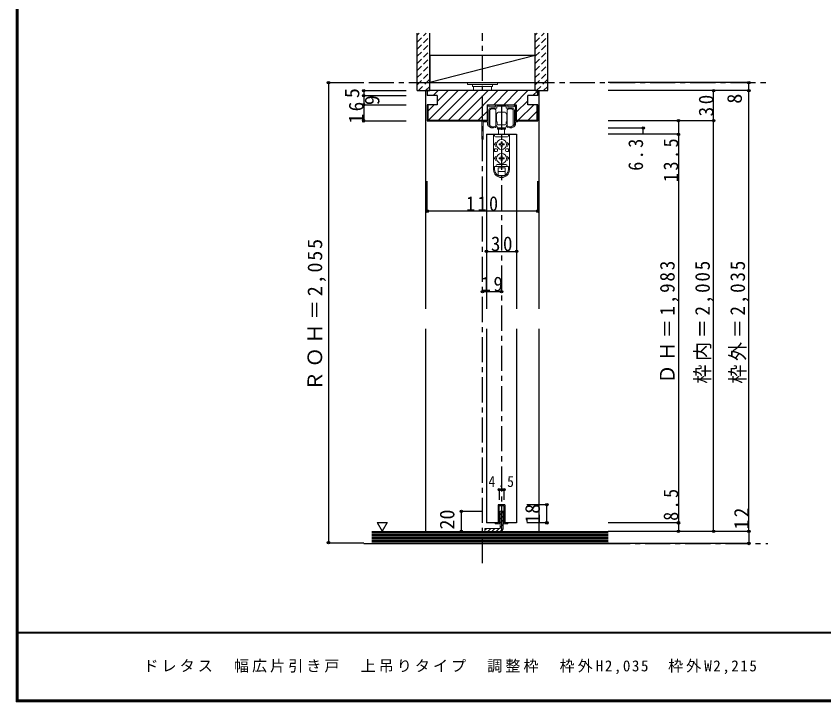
# Model space of a CAD drawing. Units: millimetres at full size, sheet at 1:5. Extents: x -973 to 977, y -718 to 696.
# Drawn here: x -973 to -170, y -701 to -18 of the extents above; entities that cross this region are included whole.
import ezdxf
from ezdxf.enums import TextEntityAlignment as Align

# ---------------------------------------------------------------- set-up
doc = ezdxf.new("R2010")
doc.units = ezdxf.units.MM
doc.header["$LTSCALE"] = 5
doc.header["$PDMODE"] = 32
doc.header["$PDSIZE"] = 2.5
doc.linetypes.add('CHAIN1', pattern=[8, 5, -1, 1, -1])
doc.linetypes.add('DASHED1', pattern=[1.8, 1.2, -0.6])
for name, color, linetype in [('0-1_通り芯', 4, 'CHAIN1'), ('0-2_柱', 3, 'Continuous'), ('0-3_仕上げ', 2, 'Continuous'), ('0-4_枠', 3, 'Continuous'), ('0-6_扉', 2, 'Continuous'), ('0-A_文字', 3, 'Continuous'), ('0-B_寸法', 7, 'Continuous'), ('0-C_ハッチ', 4, 'DASHED1'), ('F-1_枠', 6, 'Continuous'), ('F-A_文字', 7, 'Continuous')]:
    doc.layers.add(name, color=color, linetype=linetype)
doc.layers.add('0-7_金物', color=7, linetype='Continuous', lineweight=18)
doc.styles.add('ＭＳ ゴシック', font='')
doc.styles.get('ＭＳ ゴシック').set_extended_font_data('MS Gothic')

msp = doc.modelspace()

# ---------------------------------------------------------------- linework, layer by layer
at = {"layer": '0-1_通り芯'}
for p, q in [((-509.35, -562.774), (-509.35, -35.141)), ((-662.534, -84.446), (-225.756, -84.446)), ((-490.35, -106.446), (-490.35, -531.141)), ((-627.534, -543.141), (-225.35, -543.141))]:
    msp.add_line(p, q, dxfattribs=at)
at = {"layer": '0-2_柱', "color": 7}
msp.add_line((-456.85, -57.446), (-561.85, -84.446), dxfattribs=at)
at = {"layer": '0-2_柱'}
msp.add_lwpolyline([(-561.85, -84.446), (-456.85, -84.446), (-456.85, -57.446), (-561.85, -57.446)], close=True, dxfattribs=at)
at = {"layer": '0-3_仕上げ'}
for p, q in [((-574.35, -92.446), (-574.35, -35.141)), ((-561.85, -92.446), (-561.85, -35.141)), ((-456.85, -92.446), (-456.85, -35.141)), ((-444.35, -92.446), (-444.35, -35.141)), ((-574.35, -92.446), (-561.85, -92.446)), ((-456.85, -92.446), (-444.35, -92.446)), ((-619.575, -531.141), (-384.35, -531.141)), ((-619.575, -543.141), (-384.35, -543.141))]:
    msp.add_line(p, q, dxfattribs=at)
at = {"layer": '0-3_仕上げ', "color": 7}
for p, q in [((-619.575, -532.641), (-384.35, -532.641)), ((-619.575, -534.141), (-384.35, -534.141)), ((-619.575, -535.641), (-384.35, -535.641)), ((-619.575, -537.141), (-384.35, -537.141)), ((-619.575, -538.641), (-384.35, -538.641)), ((-619.575, -540.141), (-384.35, -540.141)), ((-619.575, -541.641), (-384.35, -541.641))]:
    msp.add_line(p, q, dxfattribs=at)
at = {"layer": '0-4_枠', "color": 4}
for p, q in [((-565.85, -92.446), (-564.35, -92.446)), ((-565.85, -309.641), (-565.85, -92.446)), ((-454.35, -92.446), (-452.85, -92.446)), ((-452.85, -309.641), (-452.85, -92.446)), ((-565.85, -531.141), (-565.85, -329.641)), ((-452.85, -531.141), (-452.85, -329.641))]:
    msp.add_line(p, q, dxfattribs=at)
at = {"layer": '0-4_枠'}
for p, q in [((-454.35, -92.446), (-564.35, -92.446)), ((-564.35, -92.446), (-564.35, -97.446)), ((-454.35, -97.446), (-454.35, -92.446)), ((-554.35, -97.446), (-564.35, -97.446)), ((-554.35, -97.446), (-554.35, -106.446)), ((-454.35, -97.446), (-464.35, -97.446)), ((-464.35, -106.446), (-464.35, -97.446)), ((-504.75, -106.446), (-475.95, -106.446)), ((-504.75, -106.446), (-504.75, -122.446)), ((-475.95, -106.446), (-475.95, -122.446)), ((-564.35, -122.446), (-504.75, -122.446)), ((-563.85, -121.946), (-504.75, -121.946)), ((-475.95, -122.446), (-454.35, -122.446))]:
    msp.add_line(p, q, dxfattribs=at)
for points in [[(-554.35, -106.446), (-564.35, -106.446), (-564.35, -122.446)], [(-563.85, -106.446), (-563.85, -111.967), (-563.85, -121.946)], [(-475.95, -121.946), (-454.85, -121.946), (-454.85, -106.446)], [(-454.35, -122.446), (-454.35, -106.446), (-464.35, -106.446)]]:
    msp.add_lwpolyline(points, dxfattribs=at)
at = {"layer": '0-6_扉', "color": 6}
for p, q in [((-505.35, -135.946), (-475.35, -135.946)), ((-505.35, -135.946), (-505.35, -309.641)), ((-475.35, -135.946), (-475.35, -309.641)), ((-505.35, -329.641), (-505.35, -522.641)), ((-475.35, -329.641), (-475.35, -522.641)), ((-493.6, -504.641), (-493.6, -522.641)), ((-487.1, -504.641), (-493.6, -504.641)), ((-487.1, -504.641), (-487.1, -522.641)), ((-493.6, -522.641), (-505.35, -522.641)), ((-475.35, -522.641), (-487.1, -522.641))]:
    msp.add_line(p, q, dxfattribs=at)
at = {"layer": '0-7_金物'}
for p, q in [((-524.551, -84.446), (-494.551, -84.446)), ((-519.35, -86.446), (-519.35, -88.446)), ((-499.35, -86.446), (-499.35, -88.446)), ((-494.35, -84.446), (-494.35, -86.446)), ((-519.35, -88.446), (-499.35, -88.446)), ((-518.35, -88.446), (-518.35, -92.446)), ((-500.35, -92.446), (-500.35, -88.446)), ((-504.35, -122.446), (-504.35, -106.946)), ((-503.85, -106.446), (-503.65, -106.446)), ((-503.15, -106.946), (-503.15, -107.946)), ((-503.15, -111.946), (-503.15, -126.069)), ((-502.65, -108.446), (-497, -108.446)), ((-501.95, -127.446), (-501.95, -111.446)), ((-495.3, -109.946), (-501.15, -109.946)), ((-496.5, -107.946), (-496.5, -106.946)), ((-496, -106.446), (-484.7, -106.446)), ((-495.95, -111.446), (-495.95, -119.446)), ((-495, -108.246), (-495, -109.646)), ((-485.7, -109.646), (-485.7, -108.246)), ((-479.55, -109.946), (-485.4, -109.946)), ((-484.75, -111.446), (-484.75, -119.446)), ((-484.2, -106.946), (-484.2, -107.946)), ((-483.7, -108.446), (-478.05, -108.446)), ((-478.75, -127.446), (-478.75, -111.446)), ((-477.55, -107.946), (-477.55, -106.946)), ((-477.55, -126.069), (-477.55, -111.946)), ((-477.05, -106.446), (-476.85, -106.446)), ((-495.95, -115.446), (-495.65, -115.446)), ((-495.95, -116.946), (-495.45, -116.946)), ((-495.95, -119.446), (-495.95, -127.446)), ((-495.45, -115.646), (-495.65, -115.446)), ((-495.65, -116.946), (-495.45, -116.746)), ((-495.45, -115.446), (-495.45, -119.446)), ((-495.35, -115.446), (-495.45, -115.446)), ((-495.45, -123.446), (-495.45, -119.446)), ((-493.85, -113.946), (-490.35, -113.946)), ((-486.85, -113.946), (-490.35, -113.946)), ((-485.35, -115.446), (-485.25, -115.446)), ((-485.25, -115.446), (-485.25, -119.446)), ((-485.25, -115.646), (-485.05, -115.446)), ((-485.05, -116.946), (-485.25, -116.746)), ((-484.75, -116.946), (-485.25, -116.946)), ((-485.25, -123.446), (-485.25, -119.446)), ((-484.75, -115.446), (-485.05, -115.446)), ((-484.75, -119.446), (-484.75, -127.446)), ((-509.95, -140.846), (-509.95, -122.646)), ((-509.75, -122.446), (-504.35, -122.446)), ((-508.75, -123.846), (-508.75, -140.846)), ((-504.35, -123.646), (-508.55, -123.646)), ((-504.35, -125.911), (-504.35, -123.646)), ((-495.95, -121.946), (-495.45, -121.946)), ((-495.95, -123.446), (-495.65, -123.446)), ((-495.85, -127.946), (-495.85, -128.203)), ((-495.45, -122.146), (-495.65, -121.946)), ((-495.45, -123.246), (-495.65, -123.446)), ((-495.35, -123.446), (-495.45, -123.446)), ((-494.85, -125.446), (-494.85, -123.946)), ((-493.85, -126.446), (-490.35, -126.446)), ((-486.85, -126.446), (-490.35, -126.446)), ((-485.85, -125.446), (-485.85, -123.946)), ((-485.35, -123.446), (-485.25, -123.446)), ((-485.25, -122.146), (-485.05, -121.946)), ((-484.75, -121.946), (-485.25, -121.946)), ((-485.25, -123.246), (-485.05, -123.446)), ((-484.75, -123.446), (-485.05, -123.446)), ((-484.85, -128.203), (-484.85, -127.946)), ((-498.25, -135.946), (-498.25, -170.846)), ((-498.207, -135.946), (-482.407, -135.946)), ((-497.25, -135.946), (-497.25, -137.446)), ((-494.35, -129.746), (-494.35, -130.746)), ((-486.35, -129.746), (-494.35, -129.746)), ((-494.35, -130.746), (-486.35, -130.746)), ((-490.35, -129.446), (-493.85, -129.446)), ((-493.35, -129.446), (-493.35, -129.746)), ((-493.35, -135.946), (-493.35, -130.746)), ((-490.35, -129.446), (-486.85, -129.446)), ((-487.35, -129.446), (-487.35, -129.746)), ((-487.35, -130.746), (-487.35, -135.946)), ((-486.35, -129.746), (-486.35, -130.746)), ((-483.45, -135.946), (-483.45, -137.446)), ((-482.45, -135.946), (-482.45, -170.846)), ((-496.006, -143.946), (-497.85, -145.946)), ((-496.25, -138.446), (-484.45, -138.446)), ((-490.869, -145.426), (-490.836, -143.496)), ((-489.864, -143.496), (-490.836, -143.496)), ((-489.83, -145.426), (-489.864, -143.496)), ((-484.693, -143.946), (-482.85, -145.946)), ((-496.75, -145.946), (-497.85, -145.946)), ((-497.25, -150.446), (-497.25, -152.946)), ((-495.25, -150.446), (-497.25, -150.446)), ((-494.25, -151.446), (-494.25, -151.946)), ((-490.869, -145.426), (-492.8, -145.46)), ((-492.8, -145.46), (-492.8, -146.432)), ((-490.869, -146.465), (-492.8, -146.432)), ((-490.869, -146.465), (-490.836, -148.396)), ((-490.836, -148.396), (-489.864, -148.396)), ((-489.83, -146.465), (-489.864, -148.396)), ((-489.83, -145.426), (-487.9, -145.46)), ((-489.83, -146.465), (-487.9, -146.432)), ((-487.9, -146.432), (-487.9, -145.46)), ((-486.45, -151.446), (-486.45, -151.946)), ((-485.45, -150.446), (-483.45, -150.446)), ((-483.95, -145.946), (-482.85, -145.946)), ((-483.45, -150.446), (-483.45, -152.946)), ((-496.006, -157.946), (-497.85, -159.946)), ((-496.75, -159.946), (-497.85, -159.946)), ((-495.25, -152.946), (-497.25, -152.946)), ((-490.869, -159.426), (-492.8, -159.46)), ((-492.8, -159.46), (-492.8, -160.432)), ((-490.869, -160.465), (-492.8, -160.432)), ((-490.869, -159.426), (-490.836, -157.496)), ((-490.869, -160.465), (-490.836, -162.396)), ((-489.864, -157.496), (-490.836, -157.496)), ((-489.83, -159.426), (-489.864, -157.496)), ((-489.83, -160.465), (-489.864, -162.396)), ((-489.83, -159.426), (-487.9, -159.46)), ((-489.83, -160.465), (-487.9, -160.432)), ((-487.9, -160.432), (-487.9, -159.46)), ((-485.45, -152.946), (-483.45, -152.946)), ((-484.693, -157.946), (-482.85, -159.946)), ((-483.95, -159.946), (-482.85, -159.946)), ((-497.25, -170.846), (-497.25, -168.446)), ((-496.75, -167.946), (-483.95, -167.946)), ((-494.75, -165.946), (-485.95, -165.946)), ((-490.836, -162.396), (-489.864, -162.396)), ((-483.45, -170.846), (-483.45, -168.446)), ((-493.85, -169.446), (-486.85, -169.446)), ((-493.85, -176.792), (-493.85, -169.446)), ((-493.85, -172.946), (-486.85, -172.946)), ((-486.85, -176.792), (-486.85, -169.446)), ((-493.378, -177.046), (-487.321, -177.046)), ((-493.6, -522.641), (-493.6, -504.641)), ((-493.6, -504.641), (-487.1, -504.641)), ((-492.6, -523.641), (-492.6, -505.641)), ((-488.1, -505.641), (-492.6, -505.641)), ((-488.1, -505.641), (-488.1, -523.641)), ((-487.1, -504.641), (-487.1, -522.641)), ((-496.6, -522.641), (-493.6, -522.641)), ((-496.6, -523.641), (-496.6, -522.641)), ((-492.6, -523.641), (-496.6, -523.641)), ((-488.1, -523.641), (-484.1, -523.641)), ((-487.1, -522.641), (-484.1, -522.641)), ((-484.1, -522.641), (-484.1, -523.641))]:
    msp.add_line(p, q, dxfattribs=at)
at = {"layer": '0-7_金物', "color": 3}
for p, q in [((-491.85, -511.141), (-488.85, -511.141)), ((-491.85, -511.141), (-491.85, -528.141)), ((-488.85, -528.141), (-488.85, -511.141)), ((-506.85, -528.141), (-506.85, -531.141)), ((-506.85, -528.141), (-491.85, -528.141)), ((-491.85, -531.141), (-506.85, -531.141))]:
    msp.add_line(p, q, dxfattribs=at)
at = {"layer": '0-7_金物'}
for points in [[(-524.35, -84.446), (-524.35, -86.446), (-494.35, -86.446)], [(-486, -107.946), (-490.05, -107.946), (-490.35, -107.646), (-490.65, -107.946), (-494.7, -107.946)], [(-476.35, -106.946), (-476.35, -122.446), (-474.95, -122.446)], [(-474.95, -123.646), (-476.35, -123.646), (-476.35, -125.911)]]:
    msp.add_lwpolyline(points, dxfattribs=at)
for centre in [(-490.35, -145.946), (-490.35, -159.946)]:
    msp.add_circle(centre, 5, dxfattribs=at)
for centre, radius, start, end in [((-503.85, -106.946), 0.5, 90, 180), ((-503.65, -106.946), 0.5, 360, 90), ((-502.65, -107.946), 0.5, 180, 270), ((-501.15, -111.946), 2, 90, 180), ((-498.95, -115.446), 5, 53.1301, 126.8699), ((-497, -107.946), 0.5, 270, 0), ((-496, -106.946), 0.5, 90, 180), ((-495.3, -109.646), 0.3, 270, 360), ((-494.7, -108.246), 0.3, 90, 180), ((-486, -108.246), 0.3, 0, 90), ((-485.4, -109.646), 0.3, 180, 270), ((-481.75, -115.446), 5, 53.1301, 126.8699), ((-484.7, -106.946), 0.5, 0, 90), ((-483.7, -107.946), 0.5, 180, 270), ((-479.55, -111.946), 2, 0, 90), ((-478.05, -107.946), 0.5, 270, 360), ((-477.05, -106.946), 0.5, 90, 180), ((-476.85, -106.946), 0.5, 0, 90), ((-495.35, -114.946), 0.5, 270, 0), ((-493.85, -114.946), 1, 90, 180), ((-486.85, -114.946), 1, 0, 90), ((-485.35, -114.946), 0.5, 180, 270), ((-509.75, -122.646), 0.2, 90, 180), ((-508.55, -123.846), 0.2, 90, 180), ((-502.35, -125.911), 2, 180, 215.95057), ((-498.95, -123.446), 6.2, 215.95057, 293.81884), ((-502.85, -126.069), 0.3, 180, 213.92311), ((-498.95, -123.446), 5, 213.92311, 301.89079), ((-498.95, -123.446), 5, 233.1301, 306.8699), ((-496.85, -128.203), 1, 293.81884, 0), ((-496.15, -127.946), 0.3, 360, 121.89079), ((-496.85, -128.446), 2, 0, 63.25632), ((-495.35, -123.946), 0.5, 0, 90), ((-493.85, -125.446), 1, 180, 270), ((-493.85, -128.446), 1, 180, 270), ((-486.85, -125.446), 1, 270, 0), ((-486.85, -128.446), 1, 270, 0), ((-485.35, -123.946), 0.5, 90, 180), ((-483.85, -128.446), 2, 116.74368, 180), ((-484.55, -127.946), 0.3, 58.10921, 180), ((-483.85, -128.203), 1, 180, 246.18116), ((-481.75, -123.446), 5, 233.1301, 306.8699), ((-481.75, -123.446), 5, 238.10921, 326.07689), ((-481.75, -123.446), 6.2, 246.18116, 324.04943), ((-477.85, -126.069), 0.3, 326.07689, 360), ((-478.35, -125.911), 2, 324.04943, 360), ((-474.95, -123.046), 0.6, 270, 90), ((-509.35, -140.846), 0.6, 180, 0), ((-496.25, -137.446), 1, 180, 270), ((-490.35, -145.946), 6.4, 167.82427, 198.20996), ((-484.45, -137.446), 1, 270, 0), ((-490.35, -145.946), 6.4, 341.79004, 12.17573), ((-495.25, -151.446), 1, 0, 90), ((-495.25, -151.946), 1, 270, 0), ((-485.45, -151.446), 1, 90, 180), ((-485.45, -151.946), 1, 180, 270), ((-490.35, -159.946), 6.4, 167.82427, 198.20996), ((-490.35, -159.946), 6.4, 341.79004, 12.17573), ((-496.75, -168.446), 0.5, 90, 180), ((-496.75, -166.946), 1, 270, 0), ((-494.75, -166.946), 1, 90, 180), ((-485.95, -166.946), 1, 0, 90), ((-483.95, -166.946), 1, 180, 270), ((-483.95, -168.446), 0.5, 0, 90), ((-490.35, -171.046), 7.9, 180, 0), ((-490.35, -170.846), 6.9, 180, 0)]:
    msp.add_arc(centre, radius, start, end, dxfattribs=at)
at = {"layer": '0-7_金物', "color": 3}
msp.add_arc((-491.85, -528.141), 3, 270, 0, dxfattribs=at)
at = {"layer": '0-A_文字', "color": 7}
for p, q in [((-614.01, -522.328), (-604.01, -522.328)), ((-614.01, -522.328), (-609.01, -530.988)), ((-604.01, -522.328), (-609.01, -530.988))]:
    msp.add_line(p, q, dxfattribs=at)
at = {"layer": '0-B_寸法', "color": 4}
for p, q in [((-662.534, -84.446), (-627.534, -84.446)), ((-662.534, -84.446), (-662.534, -542.446)), ((-244.35, -84.446), (-384.35, -84.446)), ((-244.35, -92.446), (-244.35, -84.446)), ((-627.534, -92.446), (-627.534, -97.446)), ((-627.534, -92.446), (-585.35, -92.446)), ((-244.35, -92.446), (-384.35, -92.446)), ((-279.35, -122.446), (-279.35, -92.446)), ((-244.35, -531.141), (-244.35, -92.446)), ((-627.534, -97.446), (-585.35, -97.446)), ((-627.534, -97.446), (-627.534, -106.446)), ((-627.534, -106.446), (-585.35, -106.446)), ((-627.534, -106.446), (-627.534, -122.446)), ((-627.534, -122.446), (-585.35, -122.446)), ((-279.35, -122.446), (-384.35, -122.446)), ((-314.35, -122.446), (-314.35, -522.641)), ((-279.35, -531.141), (-279.35, -122.446)), ((-349.35, -129.646), (-384.35, -129.646)), ((-314.35, -135.946), (-384.35, -135.946)), ((-349.35, -135.946), (-349.35, -129.646)), ((-564.35, -212.446), (-564.35, -182.446)), ((-454.35, -212.446), (-454.35, -182.446)), ((-454.35, -212.446), (-564.35, -212.446)), ((-505.35, -252.446), (-475.35, -252.446)), ((-509.35, -292.446), (-490.35, -292.446)), ((-492.6, -489.641), (-492.6, -499.641)), ((-492.6, -489.641), (-488.1, -489.641)), ((-488.1, -489.641), (-488.1, -499.641)), ((-445.35, -504.641), (-465.35, -504.641)), ((-445.35, -522.641), (-445.35, -504.641)), ((-530.35, -511.141), (-510.35, -511.141)), ((-530.35, -531.141), (-530.35, -511.141)), ((-445.35, -522.641), (-465.35, -522.641)), ((-314.35, -522.641), (-384.35, -522.641)), ((-314.35, -522.641), (-314.35, -531.141)), ((-530.35, -531.141), (-510.35, -531.141)), ((-244.35, -531.141), (-384.35, -531.141)), ((-244.35, -531.141), (-244.35, -543.141)), ((-662.534, -542.446), (-627.534, -542.446)), ((-244.35, -543.141), (-384.35, -543.141))]:
    msp.add_line(p, q, dxfattribs=at)
at = {"layer": '0-B_寸法'}
for p in [(-662.534, -84.446), (-244.35, -84.446), (-627.534, -92.446), (-627.534, -97.446), (-279.35, -92.446), (-244.35, -92.446), (-627.534, -106.446), (-627.534, -122.446), (-349.35, -129.646), (-314.35, -122.446), (-279.35, -122.446), (-314.35, -135.946), (-564.35, -212.446), (-454.35, -212.446), (-505.35, -252.446), (-475.35, -252.446), (-509.35, -292.446), (-490.35, -292.446), (-492.6, -489.641), (-488.1, -489.641), (-445.35, -504.641), (-530.35, -511.141), (-445.35, -522.641), (-314.35, -522.641), (-530.35, -531.141), (-314.35, -531.141), (-279.35, -531.141), (-244.35, -531.141), (-662.534, -542.446), (-244.35, -543.141)]:
    msp.add_point(p, dxfattribs=at)
at = {"layer": '0-C_ハッチ'}
for p, q in [((-574.35, -37.082), (-572.41, -35.141)), ((-574.35, -44.153), (-565.339, -35.141)), ((-574.35, -51.224), (-561.85, -38.724)), ((-456.85, -44.153), (-447.839, -35.141)), ((-456.85, -37.082), (-454.91, -35.141)), ((-456.85, -51.224), (-444.35, -38.724)), ((-574.35, -58.295), (-561.85, -45.795)), ((-456.85, -58.295), (-444.35, -45.795)), ((-574.35, -65.366), (-561.85, -52.866)), ((-456.85, -65.366), (-444.35, -52.866)), ((-574.35, -72.437), (-561.85, -59.937)), ((-456.85, -72.437), (-444.35, -59.937)), ((-574.35, -79.508), (-561.85, -67.008)), ((-456.85, -79.508), (-444.35, -67.008)), ((-574.35, -86.579), (-561.85, -74.079)), ((-456.85, -86.579), (-444.35, -74.079)), ((-573.145, -92.446), (-561.85, -81.151)), ((-566.074, -92.446), (-561.85, -88.222)), ((-455.645, -92.446), (-444.35, -81.151)), ((-448.574, -92.446), (-444.35, -88.222))]:
    msp.add_line(p, q, dxfattribs=at)
at = {"layer": '0-C_ハッチ', "linetype": 'Continuous'}
for p, q in [((-564.35, -93.611), (-563.185, -92.446)), ((-562.987, -121.946), (-533.487, -92.446)), ((-558.286, -97.446), (-553.286, -92.446)), ((-554.35, -103.41), (-543.386, -92.446)), ((-553.087, -121.946), (-523.587, -92.446)), ((-543.188, -121.946), (-513.688, -92.446)), ((-533.288, -121.946), (-503.788, -92.446)), ((-523.389, -121.946), (-493.889, -92.446)), ((-497.989, -106.446), (-483.989, -92.446)), ((-488.09, -106.446), (-474.09, -92.446)), ((-478.19, -106.446), (-464.19, -92.446)), ((-459.291, -97.446), (-454.35, -92.505)), ((-475.75, -113.905), (-464.35, -102.505)), ((-563.85, -112.91), (-557.386, -106.446)), ((-473.891, -121.946), (-458.391, -106.446)), ((-513.489, -121.946), (-504.75, -113.207)), ((-463.992, -121.946), (-454.85, -112.804)), ((-491.85, -514.624), (-488.85, -511.624)), ((-491.85, -518.867), (-488.85, -515.867)), ((-491.85, -523.109), (-488.85, -520.109)), ((-506.85, -529.624), (-505.368, -528.142)), ((-504.125, -531.141), (-501.125, -528.142)), ((-499.883, -531.141), (-496.883, -528.142)), ((-495.64, -531.141), (-492.64, -528.142)), ((-491.85, -527.352), (-488.85, -524.352)), ((-491.357, -531.101), (-488.89, -528.634))]:
    msp.add_line(p, q, dxfattribs=at)
at = {"layer": 'F-1_枠'}
for p, q in [((-973.347, 695.833), (-973.347, -700.833)), ((-972.514, 695.833), (-972.514, -700.833)), ((-971.68, 695.833), (-971.68, -700.833)), ((976.653, -631.667), (-973.347, -631.667)), ((976.653, -632.5), (-973.347, -632.5)), ((976.653, -699.167), (-973.347, -699.167)), ((976.653, -700), (-973.347, -700)), ((976.653, -700.833), (-973.347, -700.833))]:
    msp.add_line(p, q, dxfattribs=at)

# ---------------------------------------------------------------- texts
at = {"layer": '0-B_寸法', "style": 'ＭＳ ゴシック'}
for s, p in [('5', (-627.534, -99.946)), ('9', (-607.534, -106.946)), ('8', (-246.85, -105.446)), ('18', (-447.85, -523.641)), ('20', (-532.85, -529.348))]:
    msp.add_text(s, height=14.66, rotation=90, dxfattribs=at).set_placement(p, align=Align.BOTTOM_LEFT)
at = {"layer": '0-B_寸法', "char_height": 14.66, "attachment_point": 7, "rotation": 90, "style": 'ＭＳ ゴシック'}
for s, insert in [('\\T1.27;\\W0.95;30', (-279.35, -118.071)), ('\\T1.27;\\W0.95;16', (-627.534, -125.071)), ('\\T1.27;\\W0.9;6.3', (-349.35, -172.17)), ('\\T1.28;\\W0.9;13.5', (-314.35, -183.42)), ('\\T1.18;ＲＯＨ＝2,055', (-665.034, -391.446)), ('\\T1.19;\\W0.95;ＤＨ＝1,983', (-314.35, -384.141)), ('\\T1.19;\\W0.95;枠内＝2,005', (-279.35, -384.141)), ('\\T1.19;\\W0.95;枠外＝2,035', (-244.35, -384.141)), ('\\T1.27;\\W0.9;8.5', (-314.35, -520.641)), ('\\T1.27;\\W0.95;12', (-244.35, -529.141))]:
    msp.add_mtext(s, dxfattribs=dict(at, insert=insert))
at = {"layer": '0-B_寸法', "attachment_point": 7, "style": 'ＭＳ ゴシック'}
for s, insert, char_height in [('\\T1.27;\\W0.9;110', (-525.6, -212.446), 14.66), ('\\T1.27;\\W0.95;30', (-500.975, -252.446), 14.66), ('\\T1.27;\\W0.95;19', (-510.475, -292.446), 14.66), ('\\T1.38;\\W0.9;4.5', (-503.35, -487.141), 11)]:
    msp.add_mtext(s, dxfattribs=dict(at, insert=insert, char_height=char_height))
at = {"layer": 'F-A_文字', "insert": (-846.68, -673.333), "char_height": 11, "attachment_point": 7, "style": 'ＭＳ ゴシック'}
msp.add_mtext('\\T1.2;ドレタス\u3000幅広片引き戸\u3000上吊りタイプ\u3000調整枠\u3000枠外H2,035\u3000枠外W2,215', dxfattribs=at)

doc.saveas('drawing.dxf')
